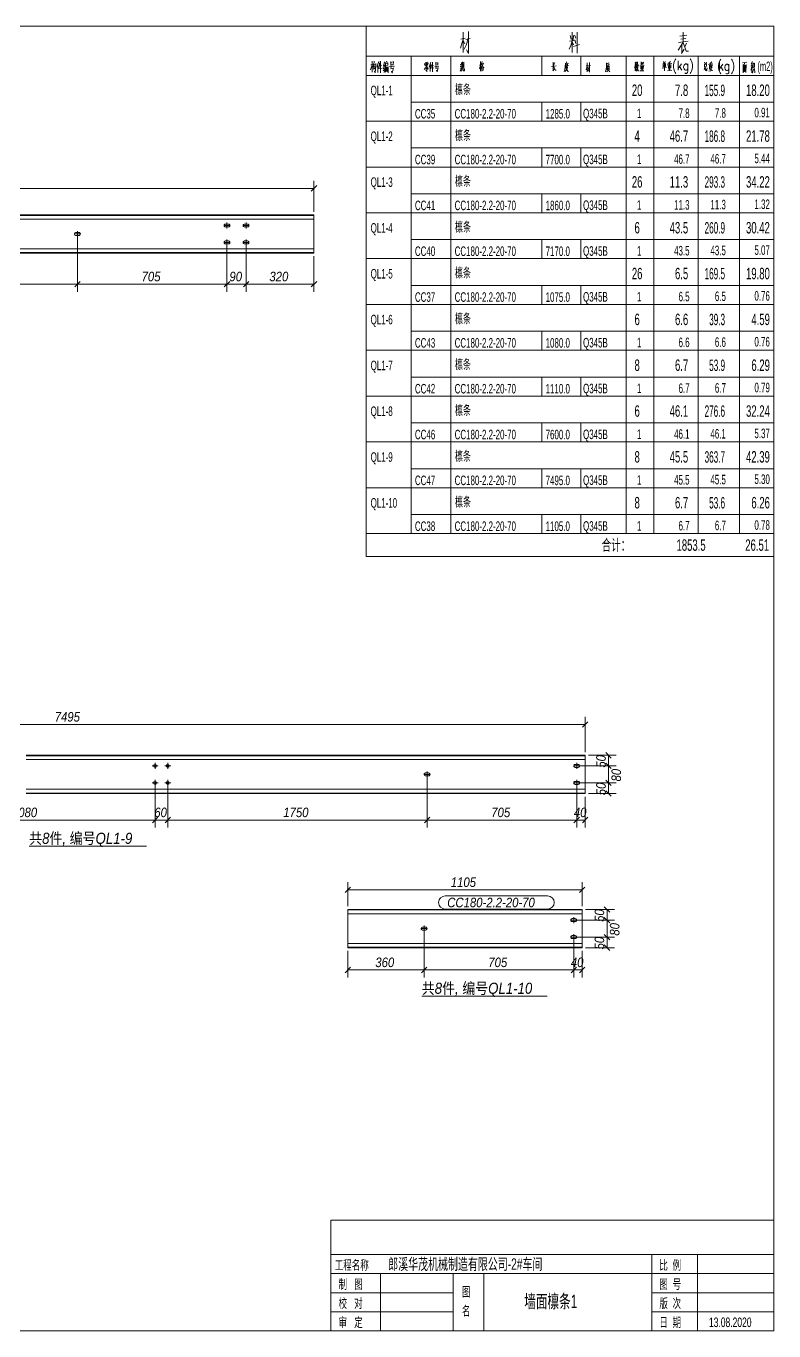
# Model space of a CAD drawing. Extents: x 857 to 4439, y -1249 to 4637.
# Drawn here: x 1208.8 to 1443.8, y 3726.6 to 4136.6 of the extents above; entities that cross this region are included whole.
import ezdxf

# ---------------------------------------------------------------- set-up
doc = ezdxf.new("R2010")
doc.units = 0
doc.header["$LTSCALE"] = 1000
doc.header["$MEASUREMENT"] = 0
doc.linetypes.add('XKITLINE00', pattern=[0])
doc.linetypes.add('XKITLINE02', pattern=[4, 2, -2])
for name, color, linetype, lineweight in [('Bolt', 7, 'Continuous', 0), ('DrawingSheet', 5, 'Continuous', 0), ('OtherObjectType', 1, 'Continuous', 0), ('Part', 2, 'Continuous', 0), ('PartMark', 3, 'Continuous', 0), ('Z-DIMENSIONS', 1, 'Continuous', 0)]:
    doc.layers.add(name, color=color, linetype=linetype, lineweight=lineweight)
doc.styles.add('Arial Italic', font='ariali.ttf')
doc.styles.add('宋体', font='arial.ttf')

# ---------------------------------------------------------------- blocks, each defined once
blk = doc.blocks.new('墙面檩条1')
at = {"layer": 'Bolt', "color": 3, "linetype": 'XKITLINE00', "lineweight": 0}
for p, q in [((416.34, 352.66), (416.24, 352.51)), ((416.49, 352.76), (416.34, 352.66)), ((416.67, 352.8), (416.49, 352.76)), ((417.6, 352.8), (416.67, 352.8)), ((417.14, 351.4), (417.14, 353.27)), ((417.78, 352.76), (417.6, 352.8)), ((417.93, 352.66), (417.78, 352.76)), ((418.03, 352.51), (417.93, 352.66)), ((422.34, 352.66), (422.24, 352.51)), ((422.49, 352.76), (422.34, 352.66)), ((422.67, 352.8), (422.49, 352.76)), ((423.6, 352.8), (422.67, 352.8)), ((423.14, 351.4), (423.14, 353.27)), ((423.78, 352.76), (423.6, 352.8)), ((423.93, 352.66), (423.78, 352.76)), ((424.03, 352.51), (423.93, 352.66)), ((369.24, 349.85), (369.2, 349.67)), ((369.2, 349.67), (369.2, 349.67)), ((369.2, 349.67), (369.24, 349.49)), ((369.2, 349.67), (371.07, 349.67)), ((369.34, 350), (369.24, 349.85)), ((369.24, 349.49), (369.34, 349.34)), ((369.49, 350.1), (369.34, 350)), ((369.34, 349.34), (369.49, 349.24)), ((369.67, 350.13), (369.49, 350.1)), ((369.49, 349.24), (369.67, 349.2)), ((370.6, 350.13), (369.67, 350.13)), ((369.67, 349.2), (370.6, 349.2)), ((370.14, 348.73), (370.14, 350.6)), ((370.78, 350.1), (370.6, 350.13)), ((370.6, 349.2), (370.78, 349.24)), ((370.93, 350), (370.78, 350.1)), ((370.78, 349.24), (370.93, 349.34)), ((371.03, 349.85), (370.93, 350)), ((370.93, 349.34), (371.03, 349.49)), ((371.07, 349.67), (371.03, 349.85)), ((371.03, 349.49), (371.07, 349.67)), ((371.07, 349.67), (371.07, 349.67)), ((416.24, 352.51), (416.2, 352.33)), ((416.2, 352.33), (416.2, 352.33)), ((416.2, 352.33), (416.24, 352.15)), ((416.2, 352.33), (418.07, 352.33)), ((416.24, 352.15), (416.34, 352)), ((416.34, 352), (416.49, 351.9)), ((416.49, 351.9), (416.67, 351.87)), ((416.67, 351.87), (417.6, 351.87)), ((417.6, 351.87), (417.78, 351.9)), ((417.78, 351.9), (417.93, 352)), ((417.93, 352), (418.03, 352.15)), ((418.07, 352.33), (418.03, 352.51)), ((418.03, 352.15), (418.07, 352.33)), ((418.07, 352.33), (418.07, 352.33)), ((422.24, 352.51), (422.2, 352.33)), ((422.2, 352.33), (422.2, 352.33)), ((422.2, 352.33), (422.24, 352.15)), ((422.2, 352.33), (424.07, 352.33)), ((422.24, 352.15), (422.34, 352)), ((422.34, 352), (422.49, 351.9)), ((422.49, 351.9), (422.67, 351.87)), ((422.67, 351.87), (423.6, 351.87)), ((423.6, 351.87), (423.78, 351.9)), ((423.78, 351.9), (423.93, 352)), ((423.93, 352), (424.03, 352.15)), ((424.07, 352.33), (424.03, 352.51)), ((424.03, 352.15), (424.07, 352.33)), ((424.07, 352.33), (424.07, 352.33)), ((416.24, 347.18), (416.2, 347)), ((416.2, 347), (416.2, 347)), ((416.2, 347), (416.24, 346.82)), ((416.2, 347), (418.07, 347)), ((416.34, 347.33), (416.24, 347.18)), ((416.24, 346.82), (416.34, 346.67)), ((416.49, 347.43), (416.34, 347.33)), ((416.34, 346.67), (416.49, 346.57)), ((416.67, 347.47), (416.49, 347.43)), ((416.49, 346.57), (416.67, 346.53)), ((417.6, 347.47), (416.67, 347.47)), ((416.67, 346.53), (417.6, 346.53)), ((417.14, 346.07), (417.14, 347.93)), ((417.78, 347.43), (417.6, 347.47)), ((417.6, 346.53), (417.78, 346.57)), ((417.93, 347.33), (417.78, 347.43)), ((417.78, 346.57), (417.93, 346.67)), ((418.03, 347.18), (417.93, 347.33)), ((417.93, 346.67), (418.03, 346.82)), ((418.07, 347), (418.03, 347.18)), ((418.03, 346.82), (418.07, 347)), ((418.07, 347), (418.07, 347)), ((422.24, 347.18), (422.2, 347)), ((422.2, 347), (422.2, 347)), ((422.2, 347), (422.24, 346.82)), ((422.2, 347), (424.07, 347)), ((422.34, 347.33), (422.24, 347.18)), ((422.24, 346.82), (422.34, 346.67)), ((422.49, 347.43), (422.34, 347.33)), ((422.34, 346.67), (422.49, 346.57)), ((422.67, 347.47), (422.49, 347.43)), ((422.49, 346.57), (422.67, 346.53)), ((423.6, 347.47), (422.67, 347.47)), ((422.67, 346.53), (423.6, 346.53)), ((423.14, 346.07), (423.14, 347.93)), ((423.78, 347.43), (423.6, 347.47)), ((423.6, 346.53), (423.78, 346.57)), ((423.93, 347.33), (423.78, 347.43)), ((423.78, 346.57), (423.93, 346.67)), ((424.03, 347.18), (423.93, 347.33)), ((423.93, 346.67), (424.03, 346.82)), ((424.07, 347), (424.03, 347.18)), ((424.03, 346.82), (424.07, 347)), ((424.07, 347), (424.07, 347)), ((393.59, 182.53), (395.46, 182.53)), ((394.53, 181.59), (394.53, 183.46)), ((397.59, 182.53), (399.46, 182.53)), ((398.53, 181.59), (398.53, 183.46)), ((480.03, 180.79), (480.03, 178.93)), ((526.13, 182.71), (526.09, 182.53)), ((526.09, 182.53), (526.09, 182.53)), ((526.09, 182.53), (526.13, 182.35)), ((527.96, 182.53), (526.09, 182.53)), ((526.23, 182.86), (526.13, 182.71)), ((526.13, 182.35), (526.23, 182.2)), ((526.38, 182.96), (526.23, 182.86)), ((526.23, 182.2), (526.38, 182.1)), ((526.56, 182.99), (526.38, 182.96)), ((526.38, 182.1), (526.56, 182.06)), ((527.49, 182.99), (526.56, 182.99)), ((526.56, 182.06), (527.49, 182.06)), ((527.03, 183.46), (527.03, 181.59)), ((527.67, 182.96), (527.49, 182.99)), ((527.49, 182.06), (527.67, 182.1)), ((527.82, 182.86), (527.67, 182.96)), ((527.67, 182.1), (527.82, 182.2)), ((527.93, 182.71), (527.82, 182.86)), ((527.82, 182.2), (527.93, 182.35)), ((527.96, 182.53), (527.93, 182.71)), ((527.93, 182.35), (527.96, 182.53)), ((527.96, 182.53), (527.96, 182.53)), ((393.59, 177.19), (395.46, 177.19)), ((394.53, 176.26), (394.53, 178.13)), ((397.59, 177.19), (399.46, 177.19)), ((398.53, 176.26), (398.53, 178.13)), ((479.13, 180.04), (479.09, 179.86)), ((479.09, 179.86), (479.09, 179.86)), ((479.09, 179.86), (479.13, 179.68)), ((480.96, 179.86), (479.09, 179.86)), ((479.23, 180.19), (479.13, 180.04)), ((479.13, 179.68), (479.23, 179.53)), ((479.38, 180.29), (479.23, 180.19)), ((479.23, 179.53), (479.38, 179.43)), ((479.56, 180.33), (479.38, 180.29)), ((479.38, 179.43), (479.56, 179.39)), ((480.49, 180.33), (479.56, 180.33)), ((479.56, 179.39), (480.49, 179.39)), ((480.67, 180.29), (480.49, 180.33)), ((480.49, 179.39), (480.67, 179.43)), ((480.82, 180.19), (480.67, 180.29)), ((480.67, 179.43), (480.82, 179.53)), ((480.93, 180.04), (480.82, 180.19)), ((480.82, 179.53), (480.93, 179.68)), ((480.96, 179.86), (480.93, 180.04)), ((480.93, 179.68), (480.96, 179.86)), ((480.96, 179.86), (480.96, 179.86)), ((526.13, 177.37), (526.09, 177.19)), ((526.09, 177.19), (526.09, 177.19)), ((526.09, 177.19), (526.13, 177.02)), ((527.96, 177.19), (526.09, 177.19)), ((526.23, 177.52), (526.13, 177.37)), ((526.13, 177.02), (526.23, 176.86)), ((526.38, 177.63), (526.23, 177.52)), ((526.23, 176.86), (526.38, 176.76)), ((526.56, 177.66), (526.38, 177.63)), ((526.38, 176.76), (526.56, 176.73)), ((527.49, 177.66), (526.56, 177.66)), ((526.56, 176.73), (527.49, 176.73)), ((527.03, 178.13), (527.03, 176.26)), ((527.67, 177.63), (527.49, 177.66)), ((527.49, 176.73), (527.67, 176.76)), ((527.82, 177.52), (527.67, 177.63)), ((527.67, 176.76), (527.82, 176.86)), ((527.93, 177.37), (527.82, 177.52)), ((527.82, 176.86), (527.93, 177.02)), ((527.96, 177.19), (527.93, 177.37)), ((527.93, 177.02), (527.96, 177.19)), ((527.96, 177.19), (527.96, 177.19)), ((478.19, 131.59), (478.15, 131.41)), ((478.15, 131.41), (478.15, 131.41)), ((478.15, 131.41), (478.19, 131.23)), ((480.02, 131.41), (478.15, 131.41)), ((478.29, 131.74), (478.19, 131.59)), ((478.19, 131.23), (478.29, 131.08)), ((478.44, 131.84), (478.29, 131.74)), ((478.62, 131.88), (478.44, 131.84)), ((479.55, 131.88), (478.62, 131.88)), ((479.09, 132.34), (479.09, 130.48)), ((479.73, 131.84), (479.55, 131.88)), ((479.88, 131.74), (479.73, 131.84)), ((479.98, 131.59), (479.88, 131.74)), ((479.88, 131.08), (479.98, 131.23)), ((480.02, 131.41), (479.98, 131.59)), ((479.98, 131.23), (480.02, 131.41)), ((480.02, 131.41), (480.02, 131.41)), ((525.19, 134.26), (525.15, 134.08)), ((525.15, 134.08), (525.15, 134.08)), ((525.15, 134.08), (525.19, 133.9)), ((527.02, 134.08), (525.15, 134.08)), ((525.29, 134.41), (525.19, 134.26)), ((525.19, 133.9), (525.29, 133.75)), ((525.44, 134.51), (525.29, 134.41)), ((525.29, 133.75), (525.44, 133.65)), ((525.62, 134.54), (525.44, 134.51)), ((525.44, 133.65), (525.62, 133.61)), ((526.55, 134.54), (525.62, 134.54)), ((525.62, 133.61), (526.55, 133.61)), ((526.09, 135.01), (526.09, 133.14)), ((526.73, 134.51), (526.55, 134.54)), ((526.55, 133.61), (526.73, 133.65)), ((526.88, 134.41), (526.73, 134.51)), ((526.73, 133.65), (526.88, 133.75)), ((526.98, 134.26), (526.88, 134.41)), ((526.88, 133.75), (526.98, 133.9)), ((527.02, 134.08), (526.98, 134.26)), ((526.98, 133.9), (527.02, 134.08)), ((527.02, 134.08), (527.02, 134.08)), ((478.29, 131.08), (478.44, 130.98)), ((478.44, 130.98), (478.62, 130.94)), ((478.62, 130.94), (479.55, 130.94)), ((479.55, 130.94), (479.73, 130.98)), ((479.73, 130.98), (479.88, 131.08)), ((525.19, 128.92), (525.15, 128.74)), ((525.15, 128.74), (525.15, 128.74)), ((525.15, 128.74), (525.19, 128.57)), ((527.02, 128.74), (525.15, 128.74)), ((525.29, 129.07), (525.19, 128.92)), ((525.19, 128.57), (525.29, 128.41)), ((525.44, 129.18), (525.29, 129.07)), ((525.29, 128.41), (525.44, 128.31)), ((525.62, 129.21), (525.44, 129.18)), ((525.44, 128.31), (525.62, 128.28)), ((526.55, 129.21), (525.62, 129.21)), ((525.62, 128.28), (526.55, 128.28)), ((526.09, 129.68), (526.09, 127.81)), ((526.73, 129.18), (526.55, 129.21)), ((526.55, 128.28), (526.73, 128.31)), ((526.88, 129.07), (526.73, 129.18)), ((526.73, 128.31), (526.88, 128.41)), ((526.98, 128.92), (526.88, 129.07)), ((526.88, 128.41), (526.98, 128.57)), ((527.02, 128.74), (526.98, 128.92)), ((526.98, 128.57), (527.02, 128.74)), ((527.02, 128.74), (527.02, 128.74))]:
    blk.add_line(p, q, dxfattribs=at)
for centre in [(394.53, 182.53), (398.53, 182.53), (394.53, 177.19), (398.53, 177.19)]:
    blk.add_circle(centre, 0.467, dxfattribs=at)
at = {"layer": 'DrawingSheet', "color": 5, "linetype": 'XKITLINE00', "lineweight": 0}
for p, q in [((589, 415), (5, 415)), ((589, 5), (589, 415)), ((5, 5), (589, 5))]:
    blk.add_line(p, q, dxfattribs=at)
at = {"layer": 'OtherObjectType', "color": 6, "linetype": 'XKITLINE00', "lineweight": 0}
for p, q in [((460.84, 415), (460.84, 399.52)), ((460.84, 405.52), (589, 405.52)), ((475, 405.52), (475, 399.52)), ((487.48, 405.52), (487.48, 399.52)), ((516.04, 405.52), (516.04, 399.52)), ((528.28, 405.52), (528.28, 399.52)), ((542.56, 405.52), (542.56, 399.52)), ((551.32, 405.52), (551.32, 399.52)), ((565.24, 405.52), (565.24, 399.52)), ((578.2, 405.52), (578.2, 399.52)), ((460.84, 399.52), (460.84, 391.12)), ((589, 399.52), (460.84, 399.52)), ((475, 399.52), (475, 391.12)), ((487.48, 399.52), (487.48, 391.12)), ((542.56, 399.52), (542.56, 391.12)), ((551.32, 399.52), (551.32, 391.12)), ((565.24, 399.52), (565.24, 391.12)), ((578.2, 399.52), (578.2, 391.12)), ((460.84, 391.12), (460.84, 385.12)), ((475, 391.12), (475, 385.12)), ((475, 391.12), (589, 391.12)), ((487.48, 391.12), (487.48, 385.12)), ((516.04, 391.12), (516.04, 385.12)), ((528.28, 391.12), (528.28, 385.12)), ((542.56, 391.12), (542.56, 385.12)), ((551.32, 391.12), (551.32, 385.12)), ((565.24, 391.12), (565.24, 385.12)), ((578.2, 391.12), (578.2, 385.12)), ((460.84, 385.12), (460.84, 376.72)), ((589, 385.12), (460.84, 385.12)), ((475, 385.12), (589, 385.12)), ((475, 385.12), (475, 376.72)), ((487.48, 385.12), (487.48, 376.72)), ((542.56, 385.12), (542.56, 376.72)), ((551.32, 385.12), (551.32, 376.72)), ((565.24, 385.12), (565.24, 376.72)), ((578.2, 385.12), (578.2, 376.72)), ((460.84, 376.72), (460.84, 370.72)), ((475, 376.72), (475, 370.72)), ((475, 376.72), (589, 376.72)), ((487.48, 376.72), (487.48, 370.72)), ((516.04, 376.72), (516.04, 370.72)), ((528.28, 376.72), (528.28, 370.72)), ((542.56, 376.72), (542.56, 370.72)), ((551.32, 376.72), (551.32, 370.72)), ((565.24, 376.72), (565.24, 370.72)), ((578.2, 376.72), (578.2, 370.72)), ((460.84, 370.72), (460.84, 362.32)), ((589, 370.72), (460.84, 370.72)), ((475, 370.72), (589, 370.72)), ((475, 370.72), (475, 362.32)), ((487.48, 370.72), (487.48, 362.32)), ((542.56, 370.72), (542.56, 362.32)), ((551.32, 370.72), (551.32, 362.32)), ((565.24, 370.72), (565.24, 362.32)), ((578.2, 370.72), (578.2, 362.32)), ((460.84, 362.32), (460.84, 356.32)), ((475, 362.32), (475, 356.32)), ((475, 362.32), (589, 362.32)), ((487.48, 362.32), (487.48, 356.32)), ((516.04, 362.32), (516.04, 356.32)), ((528.28, 362.32), (528.28, 356.32)), ((542.56, 362.32), (542.56, 356.32)), ((551.32, 362.32), (551.32, 356.32)), ((565.24, 362.32), (565.24, 356.32)), ((578.2, 362.32), (578.2, 356.32)), ((460.84, 356.32), (460.84, 347.92)), ((589, 356.32), (460.84, 356.32)), ((475, 356.32), (589, 356.32)), ((475, 356.32), (475, 347.92)), ((487.48, 356.32), (487.48, 347.92)), ((542.56, 356.32), (542.56, 347.92)), ((551.32, 356.32), (551.32, 347.92)), ((565.24, 356.32), (565.24, 347.92)), ((578.2, 356.32), (578.2, 347.92)), ((460.84, 347.92), (460.84, 341.92)), ((475, 347.92), (475, 341.92)), ((475, 347.92), (589, 347.92)), ((487.48, 347.92), (487.48, 341.92)), ((516.04, 347.92), (516.04, 341.92)), ((528.28, 347.92), (528.28, 341.92)), ((542.56, 347.92), (542.56, 341.92)), ((551.32, 347.92), (551.32, 341.92)), ((565.24, 347.92), (565.24, 341.92)), ((578.2, 347.92), (578.2, 341.92)), ((460.84, 341.92), (460.84, 333.52)), ((589, 341.92), (460.84, 341.92)), ((475, 341.92), (589, 341.92)), ((475, 341.92), (475, 333.52)), ((487.48, 341.92), (487.48, 333.52)), ((542.56, 341.92), (542.56, 333.52)), ((551.32, 341.92), (551.32, 333.52)), ((565.24, 341.92), (565.24, 333.52)), ((578.2, 341.92), (578.2, 333.52)), ((460.84, 333.52), (460.84, 327.52)), ((475, 333.52), (475, 327.52)), ((475, 333.52), (589, 333.52)), ((487.48, 333.52), (487.48, 327.52)), ((516.04, 333.52), (516.04, 327.52)), ((528.28, 333.52), (528.28, 327.52)), ((542.56, 333.52), (542.56, 327.52)), ((551.32, 333.52), (551.32, 327.52)), ((565.24, 333.52), (565.24, 327.52)), ((578.2, 333.52), (578.2, 327.52)), ((460.84, 327.52), (460.84, 319.12)), ((589, 327.52), (460.84, 327.52)), ((475, 327.52), (589, 327.52)), ((475, 327.52), (475, 319.12)), ((487.48, 327.52), (487.48, 319.12)), ((542.56, 327.52), (542.56, 319.12)), ((551.32, 327.52), (551.32, 319.12)), ((565.24, 327.52), (565.24, 319.12)), ((578.2, 327.52), (578.2, 319.12)), ((460.84, 319.12), (460.84, 313.12)), ((475, 319.12), (475, 313.12)), ((475, 319.12), (589, 319.12)), ((487.48, 319.12), (487.48, 313.12)), ((516.04, 319.12), (516.04, 313.12)), ((528.28, 319.12), (528.28, 313.12)), ((542.56, 319.12), (542.56, 313.12)), ((551.32, 319.12), (551.32, 313.12)), ((565.24, 319.12), (565.24, 313.12)), ((578.2, 319.12), (578.2, 313.12)), ((460.84, 313.12), (460.84, 304.72)), ((589, 313.12), (460.84, 313.12)), ((475, 313.12), (589, 313.12)), ((475, 313.12), (475, 304.72)), ((487.48, 313.12), (487.48, 304.72)), ((542.56, 313.12), (542.56, 304.72)), ((551.32, 313.12), (551.32, 304.72)), ((565.24, 313.12), (565.24, 304.72)), ((578.2, 313.12), (578.2, 304.72)), ((460.84, 304.72), (460.84, 298.72)), ((475, 304.72), (475, 298.72)), ((475, 304.72), (589, 304.72)), ((487.48, 304.72), (487.48, 298.72)), ((516.04, 304.72), (516.04, 298.72)), ((528.28, 304.72), (528.28, 298.72)), ((542.56, 304.72), (542.56, 298.72)), ((551.32, 304.72), (551.32, 298.72)), ((565.24, 304.72), (565.24, 298.72)), ((578.2, 304.72), (578.2, 298.72)), ((460.84, 298.72), (460.84, 290.32)), ((589, 298.72), (460.84, 298.72)), ((475, 298.72), (589, 298.72)), ((475, 298.72), (475, 290.32)), ((487.48, 298.72), (487.48, 290.32)), ((542.56, 298.72), (542.56, 290.32)), ((551.32, 298.72), (551.32, 290.32)), ((565.24, 298.72), (565.24, 290.32)), ((578.2, 298.72), (578.2, 290.32)), ((460.84, 290.32), (460.84, 284.32)), ((475, 290.32), (475, 284.32)), ((475, 290.32), (589, 290.32)), ((487.48, 290.32), (487.48, 284.32)), ((516.04, 290.32), (516.04, 284.32)), ((528.28, 290.32), (528.28, 284.32)), ((542.56, 290.32), (542.56, 284.32)), ((551.32, 290.32), (551.32, 284.32)), ((565.24, 290.32), (565.24, 284.32)), ((578.2, 290.32), (578.2, 284.32)), ((460.84, 284.32), (460.84, 275.92)), ((589, 284.32), (460.84, 284.32)), ((475, 284.32), (589, 284.32)), ((475, 284.32), (475, 275.92)), ((487.48, 284.32), (487.48, 275.92)), ((542.56, 284.32), (542.56, 275.92)), ((551.32, 284.32), (551.32, 275.92)), ((565.24, 284.32), (565.24, 275.92)), ((578.2, 284.32), (578.2, 275.92)), ((460.84, 275.92), (460.84, 269.92)), ((475, 275.92), (475, 269.92)), ((475, 275.92), (589, 275.92)), ((487.48, 275.92), (487.48, 269.92)), ((516.04, 275.92), (516.04, 269.92)), ((528.28, 275.92), (528.28, 269.92)), ((542.56, 275.92), (542.56, 269.92)), ((551.32, 275.92), (551.32, 269.92)), ((565.24, 275.92), (565.24, 269.92)), ((578.2, 275.92), (578.2, 269.92)), ((460.84, 269.92), (460.84, 261.52)), ((589, 269.92), (460.84, 269.92)), ((475, 269.92), (589, 269.92)), ((475, 269.92), (475, 261.52)), ((487.48, 269.92), (487.48, 261.52)), ((542.56, 269.92), (542.56, 261.52)), ((551.32, 269.92), (551.32, 261.52)), ((565.24, 269.92), (565.24, 261.52)), ((578.2, 269.92), (578.2, 261.52)), ((460.84, 261.52), (460.84, 255.52)), ((475, 261.52), (475, 255.52)), ((475, 261.52), (589, 261.52)), ((487.48, 261.52), (487.48, 255.52)), ((516.04, 261.52), (516.04, 255.52)), ((528.28, 261.52), (528.28, 255.52)), ((542.56, 261.52), (542.56, 255.52)), ((551.32, 261.52), (551.32, 255.52)), ((565.24, 261.52), (565.24, 255.52)), ((578.2, 261.52), (578.2, 255.52)), ((460.84, 255.52), (460.84, 248.32)), ((460.84, 255.52), (589, 255.52)), ((475, 255.52), (589, 255.52)), ((460.84, 248.32), (589, 248.32))]:
    blk.add_line(p, q, dxfattribs=at)
at = {"layer": 'OtherObjectType', "color": 2, "linetype": 'XKITLINE00', "lineweight": 0}
for p, q in [((490.48, 408.07), (491.35, 410.89)), ((491.96, 411.21), (490.57, 410.89)), ((491.35, 406.74), (491.35, 413.07)), ((491.87, 409.41), (491.35, 410.45)), ((492.14, 410.83), (493.59, 411.12)), ((492.92, 410.98), (492.25, 408.97)), ((493.04, 413.27), (493.04, 406.36)), ((524.73, 410.22), (526.24, 410.51)), ((525.02, 412.02), (525.26, 410.89)), ((525.63, 410.37), (525.14, 408.89)), ((525.63, 413.07), (525.63, 406.65)), ((525.63, 410.08), (526.07, 409.12)), ((526.13, 412.17), (525.81, 410.45)), ((526.48, 412.08), (526.74, 411.21)), ((526.48, 410.69), (526.79, 409.55)), ((527.2, 406.51), (527.2, 413.13)), ((562.04, 410.22), (559.07, 409.84)), ((559.45, 411.88), (561.69, 412.17)), ((559.74, 410.89), (561.37, 411.12)), ((560.53, 413.13), (560.53, 410.08)), ((492.25, 408.97), (491.7, 407.7)), ((493.04, 406.36), (492.43, 407.55)), ((525.14, 408.89), (524.62, 407.7)), ((526.01, 408.6), (527.87, 409.26)), ((559.86, 408.89), (558.9, 407.46)), ((560.47, 409.99), (559.86, 408.89)), ((559.97, 406.42), (560.76, 407.7)), ((560.09, 409.12), (560.09, 406.59)), ((560.47, 409.84), (561.48, 407.09)), ((561.51, 409.64), (560.96, 408.51)), ((561.48, 407.09), (562.15, 407.09)), ((449.8, 39.8), (589, 39.8)), ((449.8, 39.8), (449.8, 5)), ((589, 39.8), (589, 5)), ((449.8, 5), (589, 5))]:
    blk.add_line(p, q, dxfattribs=at)
at = {"layer": 'OtherObjectType', "color": 4, "linetype": 'XKITLINE00', "lineweight": 0}
for p, q in [((462.28, 401.29), (462.76, 402.8)), ((463.09, 402.95), (462.34, 402.8)), ((462.76, 403.98), (462.76, 400.49)), ((462.76, 402.47), (463, 402.16)), ((463.03, 402.08), (463.23, 402.87)), ((463.17, 401.52), (463.44, 402.54)), ((463.23, 402.87), (463.42, 403.98)), ((463.23, 402.91), (463.93, 403.07)), ((463.67, 401.36), (463.48, 401.9)), ((463.93, 403.22), (463.83, 401.44)), ((464.82, 403.9), (464.2, 402.08)), ((464.58, 403.14), (464.58, 400.39)), ((465.03, 402.58), (464.84, 401.87)), ((465.11, 403.41), (465.03, 402.58)), ((465.05, 402.58), (465.82, 402.7)), ((465.42, 403.94), (465.42, 400.28)), ((466.21, 402.39), (466.6, 402.58)), ((466.71, 401.9), (466.21, 401.6)), ((466.6, 403.74), (466.27, 402.43)), ((466.71, 402.87), (466.27, 401.63)), ((466.93, 401.9), (466.81, 401.21)), ((466.98, 403.55), (466.93, 401.9)), ((467.7, 402.7), (466.95, 402.58)), ((466.98, 400.53), (466.95, 402.23)), ((466.98, 403.22), (467.66, 403.34)), ((466.98, 402.04), (467.78, 402.16)), ((467.25, 402.04), (467.25, 400.72)), ((467.27, 403.94), (467.44, 403.48)), ((467.49, 400.72), (467.53, 402.12)), ((467.7, 403.41), (467.64, 402.7)), ((467.82, 402.23), (467.76, 400.36)), ((468.2, 402.27), (469.75, 402.43)), ((468.65, 403.9), (468.65, 402.62)), ((468.65, 403.59), (469.36, 403.72)), ((469.42, 402.87), (468.65, 402.8)), ((468.76, 402.31), (468.65, 401.63)), ((469.44, 401.87), (469.09, 400.24)), ((469.42, 403.82), (469.36, 402.87)), ((479.51, 401.9), (479.08, 401.35)), ((479.31, 403.35), (479.22, 402.73)), ((479.29, 403.16), (480.36, 403.31)), ((479.39, 402.85), (479.66, 402.92)), ((479.39, 402.56), (479.66, 402.61)), ((479.41, 403.48), (480.2, 403.62)), ((479.83, 402.5), (479.51, 401.9)), ((479.7, 401.99), (479.85, 401.7)), ((479.8, 403.52), (479.8, 402.59)), ((479.8, 402.38), (480.4, 401.57)), ((479.93, 402.92), (480.2, 402.98)), ((479.93, 402.61), (480.2, 402.69)), ((480.38, 403.41), (480.28, 402.92)), ((481.21, 403.64), (480.71, 402.13)), ((481.02, 403.02), (481.02, 400.74)), ((481.26, 402.2), (481.13, 401.6)), ((481.19, 401.76), (482.16, 401.9)), ((481.34, 402.89), (481.26, 402.2)), ((481.42, 402.56), (482.06, 402.65)), ((481.71, 403.68), (481.71, 400.64)), ((482.41, 402.28), (483.69, 402.42)), ((483.42, 401.86), (482.74, 401.72)), ((482.78, 403.64), (482.78, 402.59)), ((482.78, 403.39), (483.4, 403.45)), ((483.42, 402.79), (482.78, 402.73)), ((482.87, 402.32), (482.78, 401.76)), ((483.45, 401.96), (483.15, 400.6)), ((483.42, 403.58), (483.38, 402.79)), ((491.02, 402.43), (490.4, 402.31)), ((490.46, 402.89), (490.98, 402.99)), ((490.75, 402.29), (490.59, 401.4)), ((490.71, 402.08), (490.96, 401.52)), ((490.81, 403.57), (490.75, 402.29)), ((491.23, 401.9), (490.98, 401.21)), ((491.11, 403.72), (491.11, 401.96)), ((491.6, 403.55), (491.11, 403.49)), ((491.37, 403.1), (491.23, 401.9)), ((491.39, 402.14), (491.39, 401.07)), ((491.56, 401.96), (491.6, 403.69)), ((496.79, 402.74), (496.44, 401.54)), ((496.5, 402.74), (497, 402.87)), ((496.79, 403.82), (496.79, 400.88)), ((496.79, 403.72), (496.79, 400.84)), ((496.79, 402.54), (496.96, 402.14)), ((497.27, 402.33), (496.9, 401.73)), ((497.31, 403.82), (497.06, 402.7)), ((497.19, 403.22), (497.66, 403.34)), ((497.21, 401.94), (497.21, 400.84)), ((497.21, 401.81), (497.64, 401.87)), ((497.23, 402.97), (497.74, 401.94)), ((497.41, 402.66), (497.27, 402.33)), ((497.7, 403.4), (497.41, 402.66)), ((497.64, 401.96), (497.62, 401.15)), ((497.74, 401.94), (497.93, 401.94)), ((519.16, 402.27), (520.53, 402.46)), ((519.61, 403.66), (519.61, 401.01)), ((519.95, 403.1), (519.61, 402.64)), ((519.8, 402.33), (520.26, 401.11)), ((520.19, 403.58), (519.95, 403.1)), ((523.42, 402.31), (523.26, 401.3)), ((523.46, 403.33), (523.42, 402.31)), ((523.46, 403.06), (524.44, 403.24)), ((523.48, 402.54), (524.44, 402.66)), ((523.65, 401.84), (524.15, 401.94)), ((523.73, 403.06), (523.73, 402.08)), ((523.73, 402.17), (524.13, 402.23)), ((523.81, 403.8), (523.92, 403.26)), ((524.06, 401.57), (524.17, 402.04)), ((524.08, 402.23), (524.1, 403.1)), ((529.96, 401.23), (530.37, 402.49)), ((530.64, 402.63), (530.02, 402.49)), ((530.37, 400.63), (530.37, 403.46)), ((530.58, 401.84), (530.37, 402.3)), ((530.7, 402.45), (531.35, 402.59)), ((531.04, 402.41), (530.75, 401.52)), ((531.1, 403.56), (531.1, 400.48)), ((536.39, 402.26), (536.31, 401.47)), ((536.41, 403.46), (536.39, 402.26)), ((537.26, 403.42), (536.41, 403.13)), ((536.46, 402.59), (537.45, 402.82)), ((536.62, 402.36), (536.62, 401.27)), ((537.2, 402.26), (536.62, 402.13)), ((536.93, 401.87), (536.85, 401.27)), ((536.89, 402.2), (536.91, 403.19)), ((537.24, 402.44), (537.2, 401.23)), ((545.61, 402.89), (545.2, 402)), ((545.28, 402.85), (545.99, 402.99)), ((545.28, 401.79), (545.78, 401.96)), ((545.37, 403.51), (545.49, 403.05)), ((545.59, 402.2), (545.43, 401.5)), ((545.61, 403.78), (545.61, 402.25)), ((545.61, 402.81), (545.9, 402.39)), ((545.82, 402.16), (545.72, 401.58)), ((545.86, 403.61), (545.76, 402.95)), ((546.03, 402.76), (545.9, 402.14)), ((545.95, 402.39), (546.36, 400.98)), ((546.11, 403.16), (546.03, 402.76)), ((546.03, 402.76), (546.52, 402.85)), ((546.23, 401.96), (546.09, 401.36)), ((546.17, 403.78), (546.11, 403.16)), ((546.3, 402.81), (546.23, 401.96)), ((546.85, 402.56), (548.22, 402.66)), ((547.23, 402.43), (547.23, 401.54)), ((547.23, 402.25), (547.95, 402.33)), ((547.25, 403.74), (547.25, 402.8)), ((547.25, 403.55), (547.95, 403.61)), ((547.25, 403.22), (547.85, 403.28)), ((547.95, 402.99), (547.25, 402.93)), ((547.33, 401.96), (547.81, 402)), ((547.58, 402.29), (547.58, 400.98)), ((547.97, 403.69), (547.93, 402.99)), ((547.97, 402.43), (547.93, 401.69)), ((553.84, 401.82), (555.23, 401.98)), ((554.19, 403.28), (554.19, 402.11)), ((554.94, 403.22), (554.19, 403.1)), ((554.19, 402.21), (554.98, 402.31)), ((554.27, 403.88), (554.44, 403.31)), ((554.29, 402.71), (554.85, 402.77)), ((554.58, 400.95), (554.58, 403.14)), ((554.85, 403.89), (554.63, 403.22)), ((554.96, 403.28), (554.9, 402.31)), ((555.49, 403), (556.88, 403.22)), ((556.2, 403.57), (555.76, 403.37)), ((555.78, 402.85), (555.83, 401.73)), ((555.81, 402.71), (556.61, 402.81)), ((556.67, 402.02), (555.83, 401.92)), ((555.87, 402.31), (556.47, 402.38)), ((556.49, 403.84), (556.2, 403.57)), ((556.2, 403.57), (556.2, 401.09)), ((556.65, 402.98), (556.57, 402.06)), ((557.54, 403.41), (557.42, 402.69)), ((557.42, 402.69), (557.42, 402.13)), ((557.42, 402.13), (557.54, 401.42)), ((557.75, 403.97), (557.54, 403.41)), ((557.96, 404.42), (557.75, 403.97)), ((558.18, 404.69), (557.96, 404.42)), ((558.93, 404.13), (558.93, 401.13)), ((560, 403.12), (558.93, 401.69)), ((559.36, 402.27), (560.09, 401.13)), ((560.75, 402.69), (560.63, 402.27)), ((560.63, 402.27), (560.63, 401.98)), ((560.63, 401.98), (560.75, 401.55)), ((560.96, 402.98), (560.75, 402.69)), ((561.18, 403.12), (560.96, 402.98)), ((561.49, 403.12), (561.18, 403.12)), ((561.7, 402.98), (561.49, 403.12)), ((561.91, 402.69), (561.7, 402.98)), ((561.91, 403.12), (561.91, 400.84)), ((562.67, 404.69), (562.88, 404.42)), ((562.88, 404.42), (563.09, 403.97)), ((563.09, 403.97), (563.31, 403.41)), ((563.31, 403.41), (563.42, 402.69)), ((563.42, 402.13), (563.31, 401.42)), ((563.42, 402.69), (563.42, 402.13)), ((567.16, 401.8), (567.04, 401.32)), ((567.16, 403.66), (567.35, 403.19)), ((567.16, 401.9), (567.41, 401.34)), ((567.18, 403.06), (567.18, 402.09)), ((567.18, 402.92), (567.84, 403.02)), ((567.8, 402.4), (567.18, 402.3)), ((567.43, 402.03), (567.66, 401.66)), ((567.78, 403.68), (567.62, 403.02)), ((567.84, 403.1), (567.78, 402.4)), ((567.91, 401.9), (568.13, 401.43)), ((568.46, 402.88), (569.83, 403.1)), ((569.17, 403.45), (568.73, 403.25)), ((568.75, 402.73), (568.81, 401.61)), ((568.77, 402.59), (569.56, 402.69)), ((569.64, 401.9), (568.81, 401.8)), ((568.84, 402.19), (569.44, 402.26)), ((569.46, 403.72), (569.17, 403.45)), ((569.17, 403.45), (569.17, 400.97)), ((569.62, 402.86), (569.54, 401.94)), ((571.69, 403.29), (571.59, 402.57)), ((571.59, 402.57), (571.59, 402.01)), ((571.59, 402.01), (571.69, 401.3)), ((571.9, 403.85), (571.69, 403.29)), ((571.88, 404.01), (571.88, 401.01)), ((572.97, 403), (571.88, 401.57)), ((572.13, 404.3), (571.9, 403.85)), ((572.35, 404.57), (572.13, 404.3)), ((572.31, 402.15), (573.06, 401.01)), ((573.7, 402.57), (573.61, 402.15)), ((573.61, 402.15), (573.61, 401.86)), ((573.61, 401.86), (573.7, 401.43)), ((573.92, 402.86), (573.7, 402.57)), ((574.13, 403), (573.92, 402.86)), ((574.46, 403), (574.13, 403)), ((574.67, 402.86), (574.46, 403)), ((574.88, 402.57), (574.67, 402.86)), ((574.88, 403), (574.88, 400.72)), ((575.64, 404.57), (575.85, 404.3)), ((575.85, 404.3), (576.06, 403.85)), ((576.06, 403.85), (576.28, 403.29)), ((576.28, 403.29), (576.37, 402.57)), ((576.37, 402.01), (576.28, 401.3)), ((576.37, 402.57), (576.37, 402.01)), ((580.45, 403.66), (579.16, 403.46)), ((579.34, 402.92), (579.36, 400.36)), ((580.28, 402.74), (579.34, 402.58)), ((579.63, 402.62), (579.63, 400.74)), ((579.88, 402.16), (579.63, 402.08)), ((579.7, 402.66), (579.81, 403.58)), ((579.97, 402.66), (579.95, 400.78)), ((580.22, 400.4), (580.31, 402.96)), ((581.93, 401.82), (581.7, 401.12)), ((581.76, 402.54), (582.35, 402.7)), ((582.3, 403.84), (581.83, 403.12)), ((582.1, 402.54), (581.93, 401.82)), ((582.1, 403.42), (582.1, 400.28)), ((582.1, 402.32), (582.33, 401.86)), ((582.47, 403.46), (582.47, 401.86)), ((582.47, 403.16), (582.92, 403.3)), ((582.92, 402.12), (582.47, 402)), ((582.94, 403.38), (582.89, 402.12)), ((463.56, 401.63), (463.09, 401.48)), ((463.71, 400.36), (463.42, 400.99)), ((463.83, 401.44), (463.71, 400.36)), ((464.78, 401.63), (465.94, 401.79)), ((466.21, 400.92), (466.71, 401.44)), ((466.81, 401.21), (466.54, 400.45)), ((467.16, 401.4), (467.64, 401.48)), ((467.76, 400.36), (467.64, 400.69)), ((469.42, 401.75), (468.59, 401.6)), ((469.09, 400.24), (468.82, 400.88)), ((479.58, 401.47), (480.05, 401.57)), ((479.6, 401.16), (480.01, 400.7)), ((480.11, 401.63), (479.78, 400.97)), ((480.4, 401.57), (480.49, 401.57)), ((483.15, 400.6), (482.93, 401.12)), ((490.59, 401.4), (490.36, 400.8)), ((490.98, 401.21), (490.67, 400.84)), ((491.39, 401.07), (491.46, 400.94)), ((491.46, 400.94), (491.75, 400.94)), ((491.75, 400.94), (491.73, 401.63)), ((497.21, 401.07), (497.66, 401.15)), ((519.95, 401.51), (519.53, 400.91)), ((520.26, 401.11), (520.53, 401.15)), ((523.26, 401.3), (523.07, 400.78)), ((523.28, 400.72), (523.9, 401.28)), ((523.65, 401.67), (524.35, 400.72)), ((523.9, 401.28), (524.06, 401.57)), ((524.35, 400.72), (524.5, 400.72)), ((530.75, 401.52), (530.5, 400.96)), ((531.1, 400.48), (530.83, 401)), ((536.31, 401.47), (536.12, 400.67)), ((536.72, 400.87), (536.44, 400.58)), ((536.85, 401.27), (536.72, 400.87)), ((536.97, 401.27), (537.41, 400.62)), ((545.57, 401.17), (545.34, 400.9)), ((545.43, 401.5), (545.86, 401.17)), ((545.72, 401.58), (545.57, 401.17)), ((546.09, 401.36), (545.78, 400.84)), ((546.36, 400.98), (546.57, 400.98)), ((546.92, 400.9), (548.12, 400.99)), ((547.16, 401.3), (547.95, 401.36)), ((547.95, 401.69), (547.23, 401.63)), ((556.88, 401.13), (555.52, 400.99)), ((556.57, 401.55), (555.81, 401.46)), ((557.54, 401.42), (557.75, 400.84)), ((557.75, 400.84), (557.96, 400.41)), ((557.96, 400.41), (558.18, 400.12)), ((560.75, 401.55), (560.96, 401.26)), ((560.96, 401.26), (561.18, 401.13)), ((561.18, 400.12), (560.96, 400.27)), ((561.18, 401.13), (561.49, 401.13)), ((561.49, 400.12), (561.18, 400.12)), ((561.49, 401.13), (561.7, 401.26)), ((561.7, 400.27), (561.49, 400.12)), ((561.7, 401.26), (561.91, 401.55)), ((561.82, 400.41), (561.7, 400.27)), ((561.91, 400.84), (561.82, 400.41)), ((562.88, 400.41), (562.67, 400.12)), ((563.09, 400.84), (562.88, 400.41)), ((563.31, 401.42), (563.09, 400.84)), ((567.41, 401.34), (567.62, 401.06)), ((567.62, 401.06), (567.95, 400.91)), ((567.95, 400.91), (567.86, 401.51)), ((569.83, 401.01), (568.5, 400.87)), ((569.54, 401.43), (568.77, 401.34)), ((571.69, 401.3), (571.9, 400.72)), ((571.9, 400.72), (572.13, 400.29)), ((572.13, 400.29), (572.35, 400)), ((573.7, 401.43), (573.92, 401.14)), ((573.92, 401.14), (574.13, 401.01)), ((574.13, 400), (573.92, 400.15)), ((574.13, 401.01), (574.46, 401.01)), ((574.46, 400), (574.13, 400)), ((574.46, 401.01), (574.67, 401.14)), ((574.67, 400.15), (574.46, 400)), ((574.67, 401.14), (574.88, 401.43)), ((574.79, 400.29), (574.67, 400.15)), ((574.88, 400.72), (574.79, 400.29)), ((575.85, 400.29), (575.64, 400)), ((576.06, 400.72), (575.85, 400.29)), ((576.28, 401.3), (576.06, 400.72)), ((579.36, 400.66), (580.22, 400.82)), ((579.63, 401.48), (579.88, 401.58)), ((582.58, 401.58), (582.25, 400.24)), ((582.85, 401.62), (583.05, 400.36))]:
    blk.add_line(p, q, dxfattribs=at)
at = {"layer": 'OtherObjectType', "color": 1, "linetype": 'XKITLINE00', "lineweight": 0}
for p, q in [((354.99, 157.28), (391.81, 157.28)), ((478.36, 110.16), (517.78, 110.16))]:
    blk.add_line(p, q, dxfattribs=at)
at = {"layer": 'OtherObjectType', "color": 3, "linetype": 'XKITLINE00', "lineweight": 0}
for p, q in [((449.8, 29), (589, 29)), ((550.6, 29), (550.6, 5)), ((565, 29), (565, 5)), ((449.8, 23), (589, 23)), ((465.4, 23), (465.4, 5)), ((488.2, 23), (488.2, 5)), ((497.8, 23), (497.8, 5)), ((449.8, 17), (488.2, 17)), ((550.6, 17), (589, 17)), ((449.8, 11), (488.2, 11)), ((550.6, 11), (589, 11))]:
    blk.add_line(p, q, dxfattribs=at)
at = {"layer": 'Part', "color": 2, "linetype": 'XKITLINE00', "lineweight": 0}
for p, q in [((444.47, 355.67), (329.2, 355.67)), ((444.47, 354.33), (329.2, 354.33)), ((444.47, 343.67), (444.47, 355.67)), ((444.47, 345), (329.2, 345)), ((444.47, 343.67), (329.2, 343.67)), ((438.99, 185.86), (354.06, 185.86)), ((438.99, 184.53), (354.06, 184.53)), ((529.69, 185.86), (439.09, 185.86)), ((529.69, 184.53), (439.09, 184.53)), ((529.69, 173.86), (529.69, 185.86)), ((438.99, 175.19), (354.06, 175.19)), ((438.99, 173.86), (354.06, 173.86)), ((529.69, 175.19), (439.09, 175.19)), ((529.69, 173.86), (439.09, 173.86)), ((455.09, 125.41), (455.09, 137.41)), ((528.75, 137.41), (455.09, 137.41)), ((528.75, 136.08), (455.09, 136.08)), ((528.75, 125.41), (528.75, 137.41)), ((528.75, 126.74), (455.09, 126.74)), ((528.75, 125.41), (455.09, 125.41))]:
    blk.add_line(p, q, dxfattribs=at)
at = {"layer": 'Part', "color": 7, "linetype": 'XKITLINE02', "lineweight": 0}
for p, q in [((444.47, 355.52), (329.2, 355.52)), ((444.47, 343.81), (329.2, 343.81)), ((438.99, 185.71), (354.06, 185.71)), ((529.69, 185.71), (439.09, 185.71)), ((438.99, 174.01), (354.06, 174.01)), ((529.69, 174.01), (439.09, 174.01)), ((528.75, 137.26), (455.09, 137.26)), ((528.75, 125.56), (455.09, 125.56))]:
    blk.add_line(p, q, dxfattribs=at)
at = {"layer": 'PartMark', "color": 1, "linetype": 'XKITLINE00', "lineweight": 0}
for p, q in [((485.75, 141.71), (517.86, 141.71)), ((485.75, 137.51), (517.86, 137.51))]:
    blk.add_line(p, q, dxfattribs=at)
for centre, start, end in [((485.75, 139.61), 90, 270), ((517.86, 139.61), 270, 90)]:
    blk.add_arc(centre, 2.1, start, end, dxfattribs=at)
at = {"layer": 'Z-DIMENSIONS', "color": 4, "linetype": 'XKITLINE00', "lineweight": 0}
for p, q in [((444.47, 356.67), (444.47, 366.41)), ((68.47, 364.01), (444.47, 364.01)), ((445.32, 364.86), (443.62, 363.16)), ((370.14, 348.67), (370.14, 331.5)), ((370.14, 348.67), (370.14, 331.5)), ((417.14, 346), (417.14, 331.5)), ((417.14, 346), (417.14, 331.5)), ((423.14, 346), (423.14, 331.5)), ((423.14, 346), (423.14, 331.5)), ((444.47, 342.67), (444.47, 331.5)), ((288.64, 333.9), (370.14, 333.9)), ((370.99, 334.75), (369.29, 333.05)), ((370.99, 334.75), (369.29, 333.05)), ((370.14, 333.9), (417.14, 333.9)), ((417.99, 334.75), (416.29, 333.05)), ((417.99, 334.75), (416.29, 333.05)), ((417.14, 333.9), (423.14, 333.9)), ((423.99, 334.75), (422.29, 333.05)), ((423.99, 334.75), (422.29, 333.05)), ((423.14, 333.9), (444.47, 333.9)), ((445.32, 334.75), (443.62, 333.05)), ((529.69, 186.86), (529.69, 197.96)), ((205.23, 195.56), (529.69, 195.56)), ((530.54, 196.41), (528.85, 194.72)), ((530.69, 185.86), (539.46, 185.86)), ((536.21, 186.71), (537.91, 185.01)), ((537.06, 182.53), (537.06, 185.86)), ((528.03, 182.53), (539.46, 182.53)), ((528.03, 182.53), (539.46, 182.53)), ((536.21, 183.38), (537.91, 181.68)), ((536.21, 183.38), (537.91, 181.68)), ((537.06, 177.19), (537.06, 182.53)), ((480.03, 178.86), (480.03, 163.13)), ((480.03, 178.86), (480.03, 163.13)), ((528.03, 177.19), (539.46, 177.19)), ((528.03, 177.19), (539.46, 177.19)), ((536.21, 178.04), (537.91, 176.35)), ((536.21, 178.04), (537.91, 176.35)), ((537.06, 173.86), (537.06, 177.19)), ((394.53, 176.19), (394.53, 163.13)), ((394.53, 176.19), (394.53, 163.13)), ((398.53, 176.19), (398.53, 163.13)), ((398.53, 176.19), (398.53, 163.13)), ((527.03, 176.19), (527.03, 163.13)), ((527.03, 176.19), (527.03, 163.13)), ((529.69, 172.86), (529.69, 163.13)), ((530.69, 173.86), (539.46, 173.86)), ((536.21, 174.71), (537.91, 173.01)), ((313.49, 165.53), (394.53, 165.53)), ((395.38, 166.38), (393.68, 164.68)), ((395.38, 166.38), (393.68, 164.68)), ((394.53, 165.53), (398.53, 165.53)), ((399.38, 166.38), (397.68, 164.68)), ((399.38, 166.38), (397.68, 164.68)), ((398.53, 165.53), (480.03, 165.53)), ((480.88, 166.38), (479.18, 164.68)), ((480.88, 166.38), (479.18, 164.68)), ((480.03, 165.53), (527.03, 165.53)), ((527.88, 166.38), (526.18, 164.68)), ((527.88, 166.38), (526.18, 164.68)), ((527.03, 165.53), (529.69, 165.53)), ((530.54, 166.38), (528.85, 164.68)), ((455.93, 144.45), (454.24, 142.75)), ((455.09, 138.41), (455.09, 146)), ((455.09, 143.6), (528.75, 143.6)), ((529.6, 144.45), (527.9, 142.75)), ((528.75, 138.41), (528.75, 146)), ((529.75, 137.41), (538.96, 137.41)), ((535.71, 138.26), (537.41, 136.56)), ((536.56, 134.08), (536.56, 137.41)), ((527.09, 134.08), (538.96, 134.08)), ((527.09, 134.08), (538.96, 134.08)), ((535.71, 134.93), (537.41, 133.23)), ((535.71, 134.93), (537.41, 133.23)), ((536.56, 128.74), (536.56, 134.08)), ((479.09, 130.41), (479.09, 116.01)), ((479.09, 130.41), (479.09, 116.01)), ((526.09, 127.74), (526.09, 116.01)), ((526.09, 127.74), (526.09, 116.01)), ((527.09, 128.74), (538.96, 128.74)), ((527.09, 128.74), (538.96, 128.74)), ((535.71, 129.59), (537.41, 127.9)), ((535.71, 129.59), (537.41, 127.9)), ((536.56, 125.41), (536.56, 128.74)), ((455.09, 124.41), (455.09, 116.01)), ((528.75, 124.41), (528.75, 116.01)), ((529.75, 125.41), (538.96, 125.41)), ((535.71, 126.26), (537.41, 124.56)), ((455.93, 119.25), (454.24, 117.56)), ((479.93, 119.25), (478.24, 117.56)), ((479.93, 119.25), (478.24, 117.56)), ((526.93, 119.25), (525.24, 117.56)), ((526.93, 119.25), (525.24, 117.56)), ((529.6, 119.25), (527.9, 117.56)), ((455.09, 118.41), (479.09, 118.41)), ((479.09, 118.41), (526.09, 118.41)), ((526.09, 118.41), (528.75, 118.41))]:
    blk.add_line(p, q, dxfattribs=at)
at = {"layer": 'Z-DIMENSIONS', "color": 3}
for p in [(444.47, 364.01), (370.14, 333.9), (370.14, 333.9), (417.14, 333.9), (417.14, 333.9), (423.14, 333.9), (423.14, 333.9), (444.47, 333.9), (529.69, 195.56), (537.06, 185.86), (537.06, 182.53), (537.06, 182.53), (537.06, 177.19), (537.06, 177.19), (537.06, 173.86), (394.53, 165.53), (394.53, 165.53), (398.53, 165.53), (398.53, 165.53), (480.03, 165.53), (480.03, 165.53), (527.03, 165.53), (527.03, 165.53), (529.69, 165.53), (455.09, 143.6), (528.75, 143.6), (536.56, 137.41), (536.56, 134.08), (536.56, 134.08), (536.56, 128.74), (536.56, 128.74), (536.56, 125.41), (455.09, 118.41), (479.09, 118.41), (479.09, 118.41), (526.09, 118.41), (526.09, 118.41), (528.75, 118.41)]:
    blk.add_point(p, dxfattribs=at)
at = {"layer": 'OtherObjectType', "color": 4, "style": '宋体'}
for s, height, width, p in [('(m2)', 3, 0.51, (583.84, 400.84)), ('20', 3.6, 0.595, (544.36, 393.04)), ('7.8', 3.6, 0.595, (557.92, 393.04)), ('18.20', 3.6, 0.595, (580.24, 393.04)), ('4', 3.6, 0.595, (545.2, 378.64)), ('46.7', 3.6, 0.595, (556.24, 378.64)), ('21.78', 3.6, 0.595, (580.24, 378.64)), ('26', 3.6, 0.595, (544.36, 364.24)), ('11.3', 3.6, 0.595, (556.24, 364.24)), ('34.22', 3.6, 0.595, (580.24, 364.24)), ('6', 3.6, 0.595, (545.2, 349.84)), ('43.5', 3.6, 0.595, (556.24, 349.84)), ('30.42', 3.6, 0.595, (580.24, 349.84)), ('26', 3.6, 0.595, (544.36, 335.44)), ('6.5', 3.6, 0.595, (557.92, 335.44)), ('19.80', 3.6, 0.595, (580.24, 335.44)), ('6', 3.6, 0.595, (545.2, 321.04)), ('6.6', 3.6, 0.595, (557.92, 321.04)), ('4.59', 3.6, 0.595, (581.92, 321.04)), ('8', 3.6, 0.595, (545.2, 306.64)), ('6.7', 3.6, 0.595, (557.92, 306.64)), ('6.29', 3.6, 0.595, (581.92, 306.64)), ('6', 3.6, 0.595, (545.2, 292.24)), ('46.1', 3.6, 0.595, (556.24, 292.24)), ('32.24', 3.6, 0.595, (580.24, 292.24)), ('8', 3.6, 0.595, (545.2, 277.84)), ('45.5', 3.6, 0.595, (556.24, 277.84)), ('42.39', 3.6, 0.595, (580.24, 277.84)), ('8', 3.6, 0.595, (545.2, 263.44)), ('6.7', 3.6, 0.595, (557.92, 263.44)), ('6.26', 3.6, 0.595, (581.92, 263.44)), ('工程名称', 3, 0.6375, (451, 24.2)), ('比  例', 3, 0.6375, (553, 24.2)), ('制   图', 3, 0.6375, (452.2, 18.2)), ('图  号', 3, 0.6375, (553, 18.2)), ('图', 3, 0.6375, (490.96, 15.8)), ('校   对', 3, 0.6375, (452.2, 12.2)), ('名', 3, 0.6375, (490.96, 9.8)), ('版  次', 3, 0.6375, (553, 12.2)), ('审   定', 3, 0.6375, (452.2, 6.2)), ('日  期', 3, 0.6375, (553, 6.2))]:
    blk.add_text(s, height=height, dxfattribs=dict(at, width=width)).set_placement(p)
at = {"layer": 'OtherObjectType', "color": 7, "style": '宋体'}
for s, height, width, p in [('QL1-1', 3, 0.595, (462.28, 393.28)), ('檩条', 3, 0.595, (488.8, 393.64)), ('CC35', 3, 0.595, (476.2, 385.96)), ('CC180-2.2-20-70', 3, 0.595, (488.68, 385.96)), ('1285.0', 3, 0.595, (517.27, 385.95)), ('Q345B', 3, 0.595, (529.03, 386.02)), ('1', 3, 0.595, (545.98, 386.08)), ('7.8', 3, 0.595, (559.04, 386.12)), ('7.8', 3, 0.595, (570.45, 386.2)), ('0.91', 3, 0.595, (582.88, 386.32)), ('QL1-2', 3, 0.595, (462.28, 378.88)), ('檩条', 3, 0.595, (488.8, 379.24)), ('CC39', 3, 0.595, (476.2, 371.56)), ('CC180-2.2-20-70', 3, 0.595, (488.68, 371.56)), ('7700.0', 3, 0.595, (517.27, 371.55)), ('Q345B', 3, 0.595, (529.03, 371.62)), ('1', 3, 0.595, (545.98, 371.68)), ('46.7', 3, 0.595, (557.64, 371.72)), ('46.7', 3, 0.595, (569.05, 371.8)), ('5.44', 3, 0.595, (582.88, 371.92)), ('QL1-3', 3, 0.595, (462.28, 364.48)), ('檩条', 3, 0.595, (488.8, 364.84)), ('CC41', 3, 0.595, (476.2, 357.16)), ('CC180-2.2-20-70', 3, 0.595, (488.68, 357.16)), ('1860.0', 3, 0.595, (517.27, 357.15)), ('Q345B', 3, 0.595, (529.03, 357.22)), ('1', 3, 0.595, (545.98, 357.28)), ('11.3', 3, 0.595, (557.64, 357.32)), ('11.3', 3, 0.595, (569.05, 357.4)), ('1.32', 3, 0.595, (582.88, 357.52)), ('QL1-4', 3, 0.595, (462.28, 350.08)), ('檩条', 3, 0.595, (488.8, 350.44)), ('CC40', 3, 0.595, (476.2, 342.76)), ('CC180-2.2-20-70', 3, 0.595, (488.68, 342.76)), ('7170.0', 3, 0.595, (517.27, 342.75)), ('Q345B', 3, 0.595, (529.03, 342.82)), ('1', 3, 0.595, (545.98, 342.88)), ('43.5', 3, 0.595, (557.64, 342.92)), ('43.5', 3, 0.595, (569.05, 343)), ('5.07', 3, 0.595, (582.88, 343.12)), ('QL1-5', 3, 0.595, (462.28, 335.68)), ('檩条', 3, 0.595, (488.8, 336.04)), ('CC37', 3, 0.595, (476.2, 328.36)), ('CC180-2.2-20-70', 3, 0.595, (488.68, 328.36)), ('1075.0', 3, 0.595, (517.27, 328.35)), ('Q345B', 3, 0.595, (529.03, 328.42)), ('1', 3, 0.595, (545.98, 328.48)), ('6.5', 3, 0.595, (559.04, 328.52)), ('6.5', 3, 0.595, (570.45, 328.6)), ('0.76', 3, 0.595, (582.88, 328.72)), ('QL1-6', 3, 0.595, (462.28, 321.28)), ('檩条', 3, 0.595, (488.8, 321.64)), ('CC43', 3, 0.595, (476.2, 313.96)), ('CC180-2.2-20-70', 3, 0.595, (488.68, 313.96)), ('1080.0', 3, 0.595, (517.27, 313.95)), ('Q345B', 3, 0.595, (529.03, 314.02)), ('1', 3, 0.595, (545.98, 314.08)), ('6.6', 3, 0.595, (559.04, 314.12)), ('6.6', 3, 0.595, (570.45, 314.2)), ('0.76', 3, 0.595, (582.88, 314.32)), ('QL1-7', 3, 0.595, (462.28, 306.88)), ('檩条', 3, 0.595, (488.8, 307.24)), ('CC42', 3, 0.595, (476.2, 299.56)), ('CC180-2.2-20-70', 3, 0.595, (488.68, 299.56)), ('1110.0', 3, 0.595, (517.27, 299.55)), ('Q345B', 3, 0.595, (529.03, 299.62)), ('1', 3, 0.595, (545.98, 299.68)), ('6.7', 3, 0.595, (559.04, 299.72)), ('6.7', 3, 0.595, (570.45, 299.8)), ('0.79', 3, 0.595, (582.88, 299.92)), ('QL1-8', 3, 0.595, (462.28, 292.48)), ('檩条', 3, 0.595, (488.8, 292.84)), ('CC46', 3, 0.595, (476.2, 285.16)), ('CC180-2.2-20-70', 3, 0.595, (488.68, 285.16)), ('7600.0', 3, 0.595, (517.27, 285.15)), ('Q345B', 3, 0.595, (529.03, 285.22)), ('1', 3, 0.595, (545.98, 285.28)), ('46.1', 3, 0.595, (557.64, 285.32)), ('46.1', 3, 0.595, (569.05, 285.4)), ('5.37', 3, 0.595, (582.88, 285.52)), ('QL1-9', 3, 0.595, (462.28, 278.08)), ('檩条', 3, 0.595, (488.8, 278.44)), ('CC47', 3, 0.595, (476.2, 270.76)), ('CC180-2.2-20-70', 3, 0.595, (488.68, 270.76)), ('7495.0', 3, 0.595, (517.27, 270.75)), ('Q345B', 3, 0.595, (529.03, 270.82)), ('1', 3, 0.595, (545.98, 270.88)), ('45.5', 3, 0.595, (557.64, 270.92)), ('45.5', 3, 0.595, (569.05, 271)), ('5.30', 3, 0.595, (582.88, 271.12)), ('QL1-10', 3, 0.595, (462.28, 263.68)), ('檩条', 3, 0.595, (488.8, 264.04)), ('CC38', 3, 0.595, (476.2, 256.36)), ('CC180-2.2-20-70', 3, 0.595, (488.68, 256.36)), ('1105.0', 3, 0.595, (517.27, 256.35)), ('Q345B', 3, 0.595, (529.03, 256.42)), ('1', 3, 0.595, (545.98, 256.48)), ('6.7', 3, 0.595, (559.04, 256.52)), ('6.7', 3, 0.595, (570.45, 256.6)), ('0.78', 3, 0.595, (582.88, 256.72)), ('合计：', 3.6, 0.595, (534.88, 250.12)), ('郎溪华茂机械制造有限公司-2#车间', 3.6, 0.6375, (467.8, 24.2)), ('墙面檩条1', 4.2, 0.6375, (510.55, 12.2)), ('13.08.2020', 3, 0.6375, (568.6, 6.2))]:
    blk.add_text(s, height=height, dxfattribs=dict(at, width=width)).set_placement(p)
at = {"layer": 'OtherObjectType', "color": 6, "style": '宋体'}
for s, width, p in [('155.9', 0.51, (567.22, 393.01)), ('186.8', 0.51, (567.22, 378.61)), ('293.3', 0.51, (567.22, 364.21)), ('260.9', 0.51, (567.22, 349.81)), ('169.5', 0.51, (567.22, 335.41)), ('39.3', 0.51, (568.66, 321.01)), ('53.9', 0.51, (568.66, 306.61)), ('276.6', 0.51, (567.22, 292.21)), ('363.7', 0.51, (567.22, 277.81)), ('53.6', 0.51, (568.66, 263.41)), ('1853.5', 0.595, (558.4, 250.12)), ('26.51', 0.595, (580, 250.12))]:
    blk.add_text(s, height=3.6, dxfattribs=dict(at, width=width)).set_placement(p)
at = {"layer": 'OtherObjectType', "color": 1, "style": 'Arial Italic', "width": 0.85}
for s, p in [('共8件, 编号QL1-9', (354.99, 158.03)), ('共8件, 编号QL1-10', (478.36, 110.91))]:
    blk.add_text(s, height=3.5, dxfattribs=at).set_placement(p)
at = {"layer": 'PartMark', "color": 7, "style": 'Arial Italic', "width": 0.85}
blk.add_text('CC180-2.2-20-70', height=3, dxfattribs=at).set_placement((486.35, 138.11))
at = {"layer": 'Z-DIMENSIONS', "color": 3, "style": 'Arial Italic', "width": 0.85}
for s, p in [('705', (390.3, 334.8)), ('90', (417.91, 334.8)), ('320', (430.47, 334.8)), ('7495', (363.01, 196.46)), ('2080', (349.56, 166.43)), ('60', (394.3, 166.43)), ('1750', (434.83, 166.43)), ('705', (500.19, 166.43)), ('40', (526.14, 166.43)), ('1105', (487.47, 144.5)), ('360', (463.75, 119.31)), ('705', (499.25, 119.31)), ('40', (525.19, 119.31))]:
    blk.add_text(s, height=3, dxfattribs=at).set_placement(p)
for s, p in [('50', (536.16, 181.97)), ('80', (540.96, 177.64)), ('50', (536.16, 173.3)), ('50', (535.66, 133.52)), ('80', (540.46, 129.19)), ('50', (535.66, 124.85))]:
    blk.add_text(s, height=3, rotation=90.0002, dxfattribs=at).set_placement(p)

msp = doc.modelspace()

# ---------------------------------------------------------------- block references
msp.add_blockref('墙面檩条1', (854.82, 3721.57))

doc.saveas('drawing.dxf')
